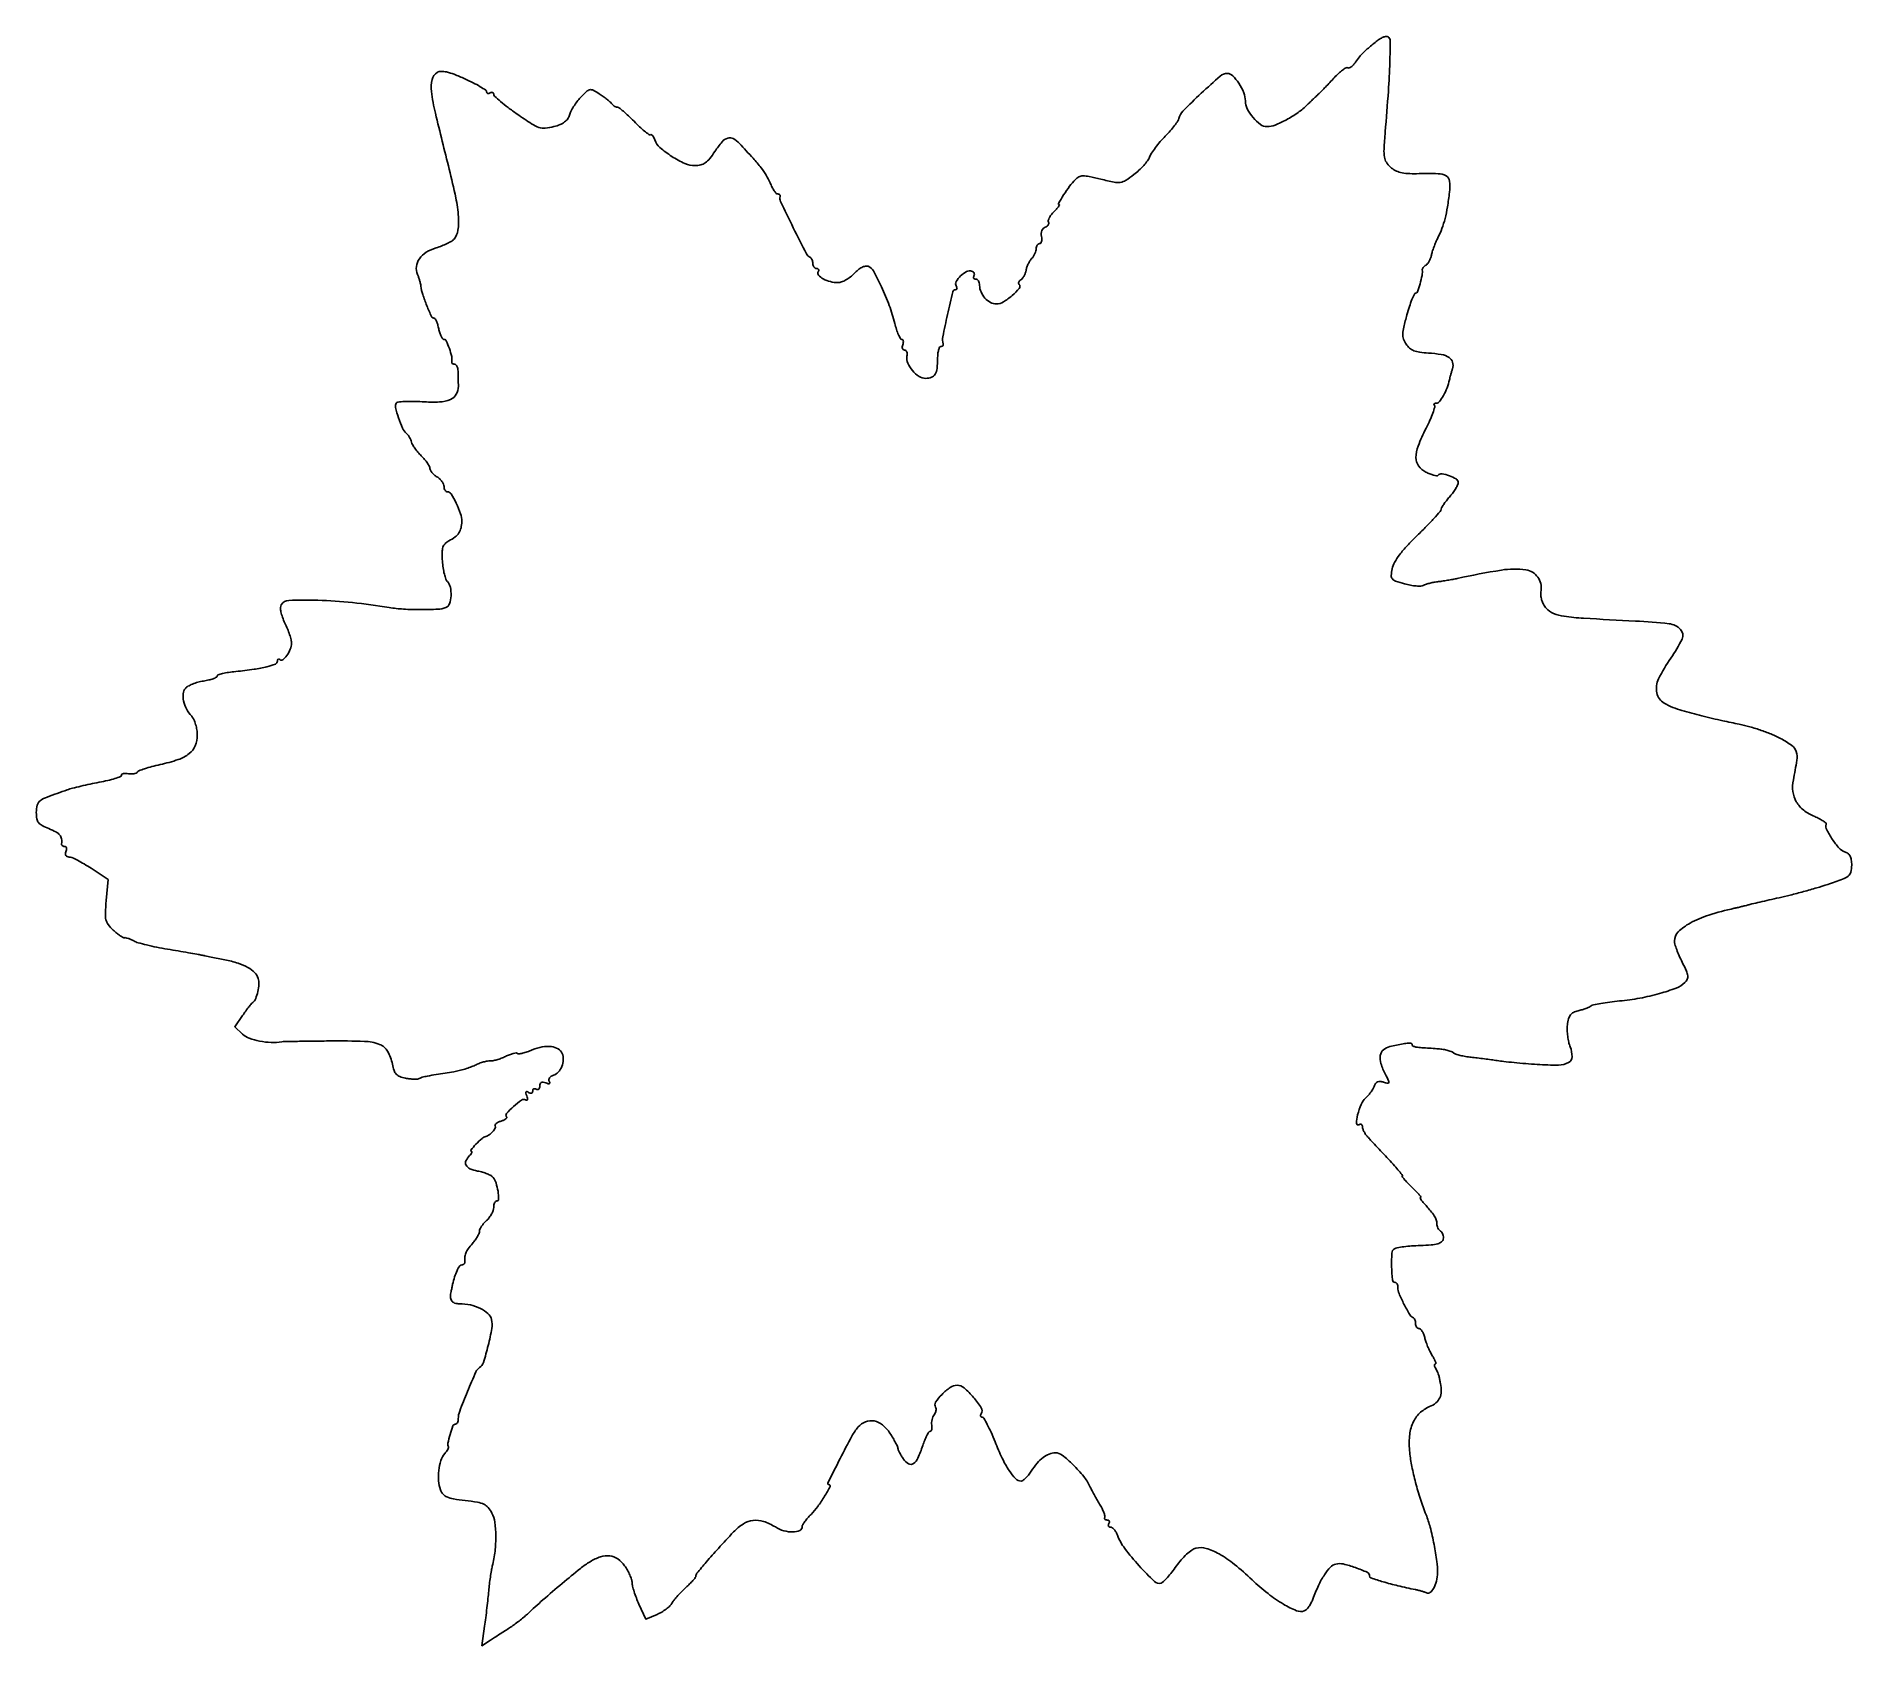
# Model space of a CAD drawing. Extents: x 0 to 512, y 0 to 453.
import ezdxf

# ---------------------------------------------------------------- set-up
doc = ezdxf.new("R2010")
doc.units = 0

msp = doc.modelspace()

# ---------------------------------------------------------------- linework, layer by layer
msp.add_lwpolyline([(377.879077, 451.99778, 0.003666), (375.375187, 449.903193, 0.020338), (374.085247, 448.714373, 0.03038), (373.136832, 447.643352, 0.015293), (372.067845, 446.187739, -0.034266), (371.462628, 445.425948, -0.051034), (370.828166, 444.859351, -0.064932), (370.258293, 444.550028, -0.234456), (369.858771, 444.587284, 0.275865), (369.389894, 444.594427, 0.028323), (368.423754, 443.961805, 0.028952), (367.277112, 443.00721, 0.018883), (366.064599, 441.783723, -0.00264), (364.829046, 440.453224, -0.002859), (363.611642, 439.170844, -0.002692), (362.555813, 438.083104, -0.013847), (361.951101, 437.5, 0.005266), (361.374236, 436.962542, 0.001435), (360.474622, 436.101573, 0.001452), (359.459876, 435.119129, 0.00151), (358.464198, 434.143653, -0.042099), (355.855938, 431.973269, -0.028792), (352.573368, 429.950289, -0.028262), (349.348376, 428.439008, -0.09572), (347.076205, 428, -0.163638), (345.237892, 428.618189, -0.05584), (343.17131, 430.583817, -0.055383), (341.533312, 433.039696, -0.119961), (341, 435.230567, 0.095906), (340.546729, 437.571927, 0.050118), (339.16301, 440.212968, 0.0501), (337.415369, 442.361452, 0.199538), (335.879007, 443, 0.181614), (333.927957, 442.267153, 0.008286), (328.550825, 437.40453, 0.009317), (323.394551, 432.400664, 0.147451), (322.259233, 430.266885, -0.103925), (321.97258, 429.595054, -0.013167), (321.030649, 428.321264, -0.014983), (319.8124, 426.854265, -0.011942), (318.414918, 425.344731, 0.016149), (316.973527, 423.761252, 0.015666), (315.622112, 422.07231, 0.015783), (314.52843, 420.513944, 0.054318), (313.967796, 419.415298, -0.067936), (313.401851, 418.37684, -0.02356), (312.324385, 417.049222, -0.022901), (310.98494, 415.680718, -0.024688), (309.557796, 414.476286, -0.021312), (307.206762, 412.836652, -0.107349), (305.712064, 412.286827, -0.084888), (303.964101, 412.340612, -0.010588), (300.245685, 413.17722, 0.008639), (296.907335, 413.942001, 0.057029), (295.204911, 414.102487, 0.112993), (294.05382, 413.81472, 0.084405), (293, 413.032695, 0.031188), (291.436321, 411.182299, 0.016931), (289.740992, 408.732733, 0.009617), (288.274899, 406.35382, 0.580514), (288.476947, 406, -0.571911), (288.55196, 405.872493, -0.032978), (288.248139, 405.401786, -0.024495), (287.708574, 404.745481, -0.012083), (286.963525, 403.963525, 0.032093), (286.222627, 403.120881, 0.044401), (285.681168, 402.27301, 0.052194), (285.391141, 401.536826, 0.209113), (285.457782, 401.06831, -0.162217), (285.545333, 400.697636, -0.121862), (285.407725, 400.298781, -0.094317), (285.055834, 399.930632, -0.063457), (284.542095, 399.654527, 0.119192), (284.007443, 399.285863, 0.086749), (283.624287, 398.670346, 0.077232), (283.442082, 397.890676, 0.066515), (283.490421, 397.049742, -0.042814), (283.572905, 396.26463, -0.070182), (283.492325, 395.602112, -0.101627), (283.271007, 395.159562, -0.230063), (282.942582, 395, 0.149641), (282.58312, 394.889955, 0.098669), (282.276884, 394.580357, 0.081926), (282.070368, 394.117601, 0.064154), (282, 393.571429, -0.069591), (281.9101, 392.92864, -0.037195), (281.632812, 392.17433, -0.036172), (281.228459, 391.432298, -0.046628), (280.75, 390.821429, 0.049104), (280.245562, 390.170795, 0.028124), (279.76439, 389.30067, 0.027858), (279.375182, 388.362376, 0.041093), (279.15005, 387.5, -0.043102), (278.93335, 386.683337, -0.038525), (278.573578, 385.88316, -0.040597), (278.134125, 385.213428, -0.088631), (277.679011, 384.804373, 0.063922), (277.295891, 384.492639, 0.098209), (277.067891, 384.132436, 0.128409), (277.028201, 383.783013, 0.16217), (277.1729, 383.493767, -0.389079), (277.220724, 382.389599, -0.039864), (275.218047, 380.35915, -0.040699), (272.729858, 378.540224, -0.138346), (270.814788, 378, -0.122798), (269.119441, 378.422746, -0.086003), (267.557825, 379.635549, -0.082505), (266.442429, 381.359566, -0.098173), (266.031803, 383.25, 0.058472), (265.940909, 383.919281, 0.076549), (265.698256, 384.485937, 0.094319), (265.347463, 384.865919, 0.160671), (264.940983, 385, -0.096615), (264.580506, 385.070312, -0.174358), (264.359094, 385.268661, -0.171257), (264.312451, 385.565579, -0.092807), (264.447214, 385.91459, 0.126636), (264.565617, 386.295139, 0.130019), (264.483739, 386.681412, 0.113873), (264.20657, 387.014357, 0.082195), (263.777803, 387.240732, 0.20725), (262.382181, 387.119059, 0.067794), (260.6779, 385.873685, 0.070912), (259.433191, 384.279044, 0.275348), (259.452665, 383.07659, -0.06151), (259.642165, 382.664167, -0.131042), (259.658614, 382.316248, -0.191591), (259.505505, 382.088537, -0.1512), (259.21942, 382, 0.34631), (258.506834, 381.439191, 0.003734), (256.994798, 374.975465, 0.006637), (255.672781, 368.743965, 0.123357), (255.771959, 366.75, -0.119607), (255.788282, 366.464382, -0.138265), (255.668638, 366.220312, -0.124241), (255.426282, 366.056982, -0.086665), (255.1, 366, 0.289609), (254.752059, 365.780016, 0.046751), (254.464375, 364.991354, 0.039353), (254.265195, 363.882156, 0.024758), (254.2, 362.566312, -0.02806), (254.044513, 359.797843, -0.107762), (253.493845, 358.173784, -0.16522), (252.467054, 357.305917, -0.093832), (250.851276, 357, -0.145509), (248.972209, 357.558672, -0.072006), (247.087039, 359.217921, -0.072402), (245.760717, 361.329975, -0.152782), (245.544839, 363.23283, 0.056244), (245.597613, 363.909067, 0.087013), (245.476883, 364.480894, 0.118121), (245.207999, 364.860075, 0.181666), (244.835594, 365, -0.168281), (244.483858, 365.121831, -0.150591), (244.263418, 365.440625, -0.107396), (244.218607, 365.9259, -0.061205), (244.361626, 366.5, 0.048437), (244.520441, 367.074712, 0.08865), (244.518489, 367.559375, 0.138461), (244.362621, 367.877131, 0.213034), (244.08733, 368, -0.272637), (243.696296, 368.230342, -0.022851), (243.153542, 369.324633, -0.025408), (242.598665, 370.781381, -0.016615), (242.101953, 372.509389, 0.026163), (240.543485, 377.565582, 0.021376), (238.370079, 382.792673, 0.016176), (236.088349, 387.294122, 0.177556), (234.587479, 388.604805, 0.148693), (233.814788, 388.659902, 0.062792), (232.827354, 388.300068, 0.051496), (231.742966, 387.593051, 0.035693), (230.673249, 386.592438, -0.040666), (229.591387, 385.600429, -0.037004), (228.329855, 384.761529, -0.039032), (227.084306, 384.18298, -0.089442), (226.069588, 384, -0.064065), (223.944376, 384.273428, -0.061949), (221.931507, 385.076581, -0.081512), (220.620158, 386.107109, -0.335738), (220.531009, 387.050173, 0.088302), (220.674781, 387.412838, 0.167147), (220.634509, 387.720988, 0.177958), (220.417227, 387.926425, 0.101637), (220.059017, 388, -0.132785), (219.655165, 388.109176, -0.100542), (219.311086, 388.416146, -0.087712), (219.079594, 388.875334, -0.073123), (219, 389.416667, 0.052798), (218.940003, 389.98326, 0.055402), (218.762759, 390.515104, 0.061716), (218.501683, 390.935577, 0.125765), (218.192372, 391.166667, -0.179674), (217.175685, 392.108106, -0.002685), (213.496719, 399.480122, -0.002632), (209.891699, 406.900412, -0.184741), (209.781296, 408.25, 0.116776), (209.795946, 408.535685, 0.135922), (209.677643, 408.779688, 0.124268), (209.440068, 408.942882, 0.088889), (209.12132, 409, -0.212608), (208.702618, 409.186468, -0.031773), (208.116802, 409.926939, -0.031076), (207.500296, 410.946948, -0.02221), (206.935574, 412.155537, 0.037874), (205.867059, 414.267355, 0.029377), (204.405746, 416.390291, 0.018574), (202.146689, 419.079202, 0.004771), (198.296674, 423.25, 0.077523), (196.540541, 424.616023, 0.20816), (194.998095, 424.764398, 0.139124), (193.404382, 423.694934, 0.02968), (191.381302, 421, -0.022887), (189.908162, 418.981123, -0.068804), (188.671251, 417.811914, -0.091249), (187.376711, 417.205813, -0.06406), (185.77689, 417, -0.105637), (182.925946, 417.609125, -0.036826), (179.211596, 419.61233, -0.03597), (175.886399, 422.08876, -0.13525), (174.453278, 424.229687, 0.039031), (174.181088, 424.875199, 0.057891), (173.83854, 425.383807, 0.07583), (173.482194, 425.690751, 0.221679), (173.168225, 425.729687, -0.242732), (172.728208, 425.802202, -0.011794), (171.524592, 426.74247, -0.016981), (170.111332, 427.983796, -0.011211), (168.569753, 429.5, 0.010485), (167.016273, 431.032355, 0.014828), (165.565808, 432.325, 0.010883), (164.320976, 433.324479, 0.165163), (163.804113, 433.5, -0.094541), (163.416369, 433.573977, -0.048676), (162.97509, 433.800535, -0.045978), (162.551446, 434.1317, -0.051653), (162.213525, 434.523098, 0.057706), (161.767613, 435.027149, 0.013779), (160.913087, 435.752306, 0.013982), (159.878861, 436.53554, 0.01342), (158.788471, 437.270944, 0.023509), (157.044837, 438.268167, 0.167506), (156.095751, 438.402473, 0.142372), (155.186587, 437.93584, 0.015462), (153.507223, 436.247846, 0.025636), (152.4813, 435.03144, 0.021732), (151.523557, 433.649189, 0.022294), (150.761161, 432.311122, 0.055605), (150.362861, 431.260031, -0.09138), (149.869708, 430.194254, -0.079075), (149.007724, 429.31143, -0.062489), (147.726063, 428.586585, -0.031724), (145.968502, 427.991518, -0.042827), (143.53971, 427.555993, -0.106004), (141.753389, 427.770278, -0.06204), (139.685177, 428.780915, -0.00791), (135.574392, 431.558804, -0.009363), (133.055128, 433.391064, -0.014003), (130.931228, 435.092982, -0.00889), (129.249075, 436.5723, -0.210971), (129, 437.136333, 0.120887), (128.92045, 437.46055, 0.187343), (128.70625, 437.648112, 0.151887), (128.382468, 437.663447, 0.074998), (128, 437.5, -0.069414), (127.617269, 437.331387, -0.143949), (127.29375, 437.334484, -0.190098), (127.0806, 437.503777, -0.13172), (127, 437.804419, 0.250444), (126.743391, 438.284594, 0.012536), (125.186125, 439.269921, 0.017683), (123.191434, 440.369237, 0.011627), (120.825105, 441.498001, 0.012325), (117.827611, 442.755386, 0.036574), (115.69865, 443.412601, 0.055935), (114.152741, 443.590466, 0.14154), (113.075105, 443.282437, 0.196317), (111.618148, 441.256507, 0.090002), (111.431952, 437.9494, 0.028555), (112.559644, 431.765307, 0.0024), (116.455561, 416, -0.010453), (118.308216, 407.948364, -0.033828), (119.060483, 402.51679, -0.053129), (118.924389, 398.7554, -0.138475), (117.836467, 396.302955, -0.083992), (117.166214, 395.726293, -0.021503), (115.90617, 395.038106, -0.021287), (114.379131, 394.366543, -0.020168), (112.773023, 393.81385, 0.066803), (109.975016, 392.549188, 0.100528), (108.037477, 390.713928, 0.121949), (107.198476, 388.547058, 0.132857), (107.507385, 386.31377, -0.017405), (107.816288, 385.509743, -0.012489), (108.107204, 384.59217, -0.012637), (108.3405, 383.70366, -0.026394), (108.467619, 383, 0.047084), (108.991978, 380.655669, 0.017877), (110.142301, 377.50336, 0.009427), (111.458811, 374.428206, 0.294996), (112.121433, 374, -0.257052), (112.439788, 373.824753, -0.03342), (112.823245, 373.11875, -0.032164), (113.195263, 372.149379, -0.021486), (113.5, 371, 0.024263), (113.811532, 369.850787, 0.03568), (114.203921, 368.88125, 0.039028), (114.615681, 368.184751, 0.244416), (114.971047, 368, -0.296286), (115.628413, 367.572976, -0.020291), (116.488038, 365.408412, -0.026138), (117.151764, 363.144559, -0.112535), (117.164038, 361.75, 0.127688), (117.175089, 361.464392, 0.127776), (117.32368, 361.220312, 0.111625), (117.592059, 361.056711, 0.081457), (117.937851, 361, -0.197626), (118.301038, 360.850615, -0.081857), (118.618465, 360.4125, -0.063458), (118.845071, 359.765523, -0.044803), (118.937851, 359, -0.000942), (118.964885, 358.07382, -0.000507), (118.994896, 356.932239, -0.000505), (119.023124, 355.768767, -0.000795), (119.044772, 354.769323, -0.138938), (118.452649, 352.507448, -0.160316), (116.784198, 351.041968, -0.090896), (113.723746, 350.352764, -0.025512), (108.804282, 350.405925, 0.011356), (106.165278, 350.509184, 0.017052), (103.86142, 350.468392, 0.012029), (101.994882, 350.326518, 0.233432), (101.517357, 350.028084, 0.201065), (101.319419, 348.775564, 0.020852), (102.166932, 345.848116, 0.024972), (103.290342, 342.980951, 0.104814), (104.377851, 341.496383, -0.047432), (104.830897, 341.006456, -0.030223), (105.263835, 340.361368, -0.030261), (105.614853, 339.670603, -0.048481), (105.818182, 339.041838, 0.078524), (106.098932, 338.323553, 0.021733), (106.757244, 337.302773, 0.021384), (107.61397, 336.196634, 0.02091), (108.568182, 335.159091, -0.021193), (109.499135, 334.145687, -0.025176), (110.285653, 333.111712, -0.02521), (110.85104, 332.188607, -0.125437), (111, 331.604183, 0.131), (111.138135, 331.086, 0.044895), (111.5875, 330.444101, 0.040943), (112.23469, 329.792931, 0.037111), (113, 329.232073, -0.048682), (113.765087, 328.643741, -0.046919), (114.4125, 327.911816, -0.050645), (114.856181, 327.153239, -0.107418), (115, 326.491526, 0.060244), (115.068974, 325.921147, 0.078985), (115.272235, 325.438136, 0.09711), (115.573284, 325.114711, 0.158201), (115.926758, 325, -0.259914), (116.987824, 324.408467, -0.025953), (118.437307, 321.766216, -0.031811), (119.628347, 318.83756, -0.082678), (119.984687, 316.596362, -0.0546), (119.775909, 314.810786, -0.091086), (119.178405, 313.425295, -0.084014), (118.087457, 312.269317, -0.040608), (116.364485, 311.175791, 0.074645), (115.275023, 310.375813, 0.121338), (114.681116, 309.400393, 0.076561), (114.456809, 307.941912, 0.016774), (114.542758, 305.397814, 0.019571), (114.741563, 303.537344, 0.022957), (115.07919, 301.795853, 0.0227), (115.493443, 300.37026, 0.114803), (115.928272, 299.671728, -0.146809), (116.785343, 298.079728, -0.064691), (116.961778, 295.671288, -0.066987), (116.530049, 293.424623, -0.22382), (115.518319, 292.368656, -0.07973), (113.22128, 291.885577, -0.012127), (108.521903, 291.773203, -0.014546), (103.533153, 291.920088, -0.026804), (99.5, 292.37419, 0.015656), (89.142688, 293.774731, 0.019325), (79.421524, 294.402159, 0.013356), (71.244849, 294.394777, 0.252559), (69.098371, 293.158976, 0.142502), (68.877021, 292.360859, 0.046058), (69.006381, 291.128768, 0.038567), (69.428512, 289.625483, 0.024811), (70.134727, 287.957282, -0.016941), (70.846375, 286.347287, -0.017251), (71.442734, 284.702432, -0.017297), (71.861017, 283.240827, -0.06555), (71.968197, 282.298306, -0.093449), (71.617941, 280.60559, -0.05824), (70.631575, 278.828649, -0.071047), (69.482581, 277.631676, -0.379085), (68.651123, 277.68221, 0.097061), (68.402868, 277.849108, 0.242473), (68.191267, 277.832698, 0.191979), (68.046542, 277.637623, 0.064828), (68, 277.280166, -0.306466), (67.417261, 276.418721, -0.03383), (65.032137, 275.645091, -0.027016), (61.40658, 274.94031, -0.010059), (56.25, 274.32971, 0.013806), (54.237543, 274.076105, 0.022197), (52.542188, 273.737106, 0.017987), (51.240421, 273.366003, 0.325052), (51, 273.035259, -0.285622), (50.789704, 272.697155, -0.027803), (49.86315, 272.302847, -0.02861), (48.612976, 271.930388, -0.018448), (47.129872, 271.636758, 0.028692), (45.559382, 271.292268, 0.028786), (44.040426, 270.770532, 0.030055), (42.774783, 270.161485, 0.092632), (42.047254, 269.556938, 0.147716), (41.406086, 268.037945, 0.082137), (41.523209, 266.014024, 0.069074), (42.358827, 263.791581, 0.055919), (43.818281, 261.700262, -0.074272), (44.425514, 260.758584, -0.0342), (44.93537, 259.387824, -0.032918), (45.283521, 257.844775, -0.039044), (45.4, 256.355424, -0.099133), (44.805562, 253.386697, -0.12736), (43.129693, 251.175758, -0.085911), (40.02297, 249.488838, -0.026939), (34.904955, 248.060371, 0.010407), (32.590351, 247.49609, 0.014733), (30.558028, 246.890934, 0.010767), (28.915255, 246.30908, 0.165303), (28.457966, 245.931987, -0.15634), (28.126004, 245.648353, -0.056546), (27.523502, 245.472546, -0.049201), (26.773145, 245.417961, -0.04116), (25.978972, 245.50405, 0.038011), (25.220742, 245.591069, 0.063309), (24.581323, 245.534547, 0.092163), (24.151364, 245.353563, 0.2523), (24, 245.072688, -0.312026), (23.744367, 244.702936, -0.013294), (22.164062, 244.153866, -0.018747), (20.145716, 243.594571, -0.011771), (17.75, 243.08571, 0.005984), (15.15547, 242.565923, 0.005678), (12.528125, 241.975511, 0.005647), (10.216315, 241.40071, 0.019865), (8.75, 240.955605, 0.005046), (3.05611, 238.912389, 0.06915), (1.124397, 237.875316, 0.170366), (0.276988, 236.643333, 0.066354), (0, 234.565326, 0.042116), (0.148075, 232.810509, 0.122027), (0.631676, 231.701537, 0.107437), (1.618633, 230.865716, 0.028685), (3.5, 230, -0.0267), (5.528441, 229.076338, -0.0965), (6.633042, 228.195643, -0.137301), (7.116386, 227.148394, -0.079193), (7.118421, 225.75, 0.132511), (7.149071, 225.464337, 0.11996), (7.319317, 225.220313, 0.103422), (7.60751, 225.056543, 0.077818), (7.968615, 225, -0.184534), (8.289193, 224.877514, -0.147206), (8.483616, 224.559375, -0.100118), (8.511135, 224.074366, -0.055937), (8.361626, 223.5, 0.07473), (8.226893, 222.889539, 0.148219), (8.337055, 222.410984, 0.165535), (8.68115, 222.107877, 0.098834), (9.221567, 222, -0.104146), (10.043363, 221.82695, -0.014082), (11.643776, 221.067144, -0.015733), (13.51062, 220.0403, -0.012672), (15.451514, 218.824319), (20.245917, 215.648639), (19.706441, 209.699201, 0.011971), (19.471536, 206.171365, 0.069497), (19.650295, 204.319392, 0.104043), (20.303041, 202.941241, 0.043455), (21.690878, 201.410681, 0.015338), (22.704495, 200.527509, 0.021728), (23.662157, 199.810595, 0.0187), (24.477994, 199.297099, 0.200796), (24.857396, 199.248251, -0.129169), (25.224958, 199.252426, -0.022229), (25.898735, 199.051357, -0.022916), (26.687163, 198.73619, -0.018706), (27.5, 198.329907, 0.055581), (28.710568, 197.832476, 0.00954), (31.115625, 197.193328, 0.01029), (33.981951, 196.552093, 0.009027), (37, 195.998357, -0.000983), (40.018115, 195.494652, -0.001145), (42.884375, 195.003742, -0.001014), (45.307541, 194.577942, -0.006909), (46.5, 194.348868, 0.001077), (47.572442, 194.129851, 0.000281), (49.296051, 193.782725, 0.000286), (51.260055, 193.389502, 0.000292), (53.209963, 193.001443, -0.026013), (56.917133, 192.063226, -0.05275), (59.678759, 190.878358, -0.070605), (61.557683, 189.445027, -0.11825), (62.578561, 187.752475, -0.092007), (62.7774, 186.155015, -0.04016), (62.478287, 184.031539, -0.039312), (61.868437, 182.051654, -0.137749), (61.067039, 181, 0.058896), (60.695375, 180.644255, 0.006274), (59.944603, 179.71027, 0.007666), (59.078522, 178.569096, 0.006092), (58.177559, 177.311558), (55.951478, 174.123116), (58.1643, 172.061558, 0.099253), (60.056521, 170.895783, 0.040423), (62.980993, 170.075367, 0.039142), (66.253888, 169.699116, 0.049993), (69.281977, 169.892238, -0.036226), (69.87655, 169.946598, -0.000461), (73.656633, 170.014007, -0.001345), (78.032749, 170.076239, -0.000881), (83.076327, 170.125511, -0.010191), (92.54517, 170.008338, -0.082513), (96.788597, 169.159601, -0.173619), (99.075976, 167.209898, -0.084115), (100.423688, 163.555088, 0.036839), (100.882862, 161.822667, 0.10608), (101.52283, 160.764909, 0.111672), (102.519062, 160.093685, 0.043297), (104.125421, 159.624916, 0.019197), (105.364627, 159.426198, 0.0231), (106.54112, 159.338477, 0.022631), (107.522018, 159.355176, 0.123445), (108.023983, 159.514822, -0.0725), (108.843971, 159.870073, -0.016919), (110.307442, 160.213118, -0.008952), (112.767278, 160.656948, -0.001316), (117.765351, 161.45315, 0.021844), (119.214552, 161.745442, 0.013856), (120.874808, 162.205668, 0.013915), (122.482848, 162.749195, 0.024899), (123.765351, 163.296825, -0.022568), (124.922416, 163.797279, -0.021569), (126.137322, 164.199835, -0.022094), (127.239334, 164.460947, -0.068695), (128, 164.5, 0.070446), (128.766733, 164.542045, 0.021693), (129.894486, 164.816613, 0.021228), (131.144419, 165.237284, 0.021798), (132.34293, 165.759169, -0.021136), (133.470845, 166.252089, -0.030506), (134.507638, 166.582771, -0.03081), (135.347857, 166.741013, -0.231495), (135.719946, 166.613387, 0.236457), (136.115217, 166.481953, 0.021901), (137.157984, 166.679436, 0.024518), (138.442986, 167.048929, 0.016692), (139.865401, 167.588228, -0.050807), (142.695307, 168.44583, -0.077272), (145.257535, 168.544496, -0.101716), (147.212993, 167.899769, -0.172473), (148.321302, 166.605084, -0.103537), (148.609331, 164.821073, -0.083267), (148.19871, 162.917175, -0.087415), (147.220484, 161.33218, -0.134839), (145.877509, 160.461123, 0.061733), (145.195533, 160.147825, 0.098349), (144.727489, 159.711782, 0.131336), (144.542333, 159.225097, 0.165468), (144.649524, 158.758065, -0.077993), (144.827883, 158.33373, -0.358476), (144.720947, 158.110177, -0.17434), (144.355787, 158.076856, -0.028056), (143.664045, 158.298676, 0.057607), (142.934774, 158.485917, 0.15803), (142.417824, 158.393325, 0.186931), (142.107177, 158.032275, 0.085433), (142, 157.409598, -0.067775), (141.926548, 156.870207, -0.141436), (141.70625, 156.512255, -0.190681), (141.379785, 156.388906, -0.135314), (141, 156.5, 0.088621), (140.618194, 156.651081, 0.167455), (140.29375, 156.608064, 0.177706), (140.077418, 156.378351, 0.101261), (140, 156, -0.125451), (139.9064, 155.632818, -0.188696), (139.65633, 155.422788, -0.148477), (139.277663, 155.411127, -0.072516), (138.830061, 155.605028, 0.061279), (138.346402, 155.827529, 0.366135), (138.109141, 155.729116, 0.188108), (138.071261, 155.36544, 0.024586), (138.318607, 154.612107, -0.030342), (138.527421, 153.950547, -0.132543), (138.519908, 153.543896, -0.339606), (138.329289, 153.403741, -0.133995), (137.996928, 153.501899, 0.300704), (136.863936, 153.467184, 0.028978), (134.600381, 151.663626, 0.029659), (132.605503, 149.650238, 0.395614), (132.635967, 148.697367, -0.344826), (132.666242, 148.448966, -0.09675), (132.385609, 148.138976, -0.055664), (131.826162, 147.810472, -0.028109), (131.06084, 147.51931, 0.033603), (130.289396, 147.216084, 0.05806), (129.705169, 146.851689, 0.086184), (129.382039, 146.487096, 0.281243), (129.380519, 146.178004, -0.264932), (129.397222, 145.521581, -0.057568), (128.725263, 144.555082, -0.055021), (127.746176, 143.664092, -0.094061), (126.75, 143.194108, 0.119987), (125.714893, 142.639217, 0.017991), (124.00393, 140.990419, 0.018008), (122.534237, 139.354446, 0.636285), (122.7, 139, -0.325644), (122.851946, 138.889301, -0.178441), (122.841875, 138.6475, -0.070165), (122.61317, 138.261504, -0.027609), (122.2, 137.8, 0.088574), (121.17567, 136.330379, 0.231797), (121.205137, 135.078045, 0.17647), (122.281866, 134.090189, 0.051944), (124.464371, 133.440706, -0.02468), (125.856694, 133.107651, -0.026505), (127.17588, 132.645241, -0.027329), (128.256827, 132.130016, -0.101495), (128.830176, 131.645393, -0.090822), (129.662508, 130.068342, -0.037651), (130.212266, 127.71198, -0.03498), (130.395052, 125.54129, -0.418342), (129.861328, 125, 0.2019), (129.532179, 124.861442, 0.084485), (129.253015, 124.458028, 0.064584), (129.063305, 123.861237, 0.044728), (129, 123.154988, -0.084684), (128.857209, 122.317947, -0.040713), (128.4125, 121.320267, -0.038833), (127.765311, 120.328807, -0.044853), (127, 119.5, 0.029813), (126.234576, 118.719467, 0.032091), (125.5875, 117.871554, 0.033918), (125.133456, 117.078345, 0.113503), (125, 116.498022, -0.104121), (124.871885, 115.889471, -0.026106), (124.4125, 114.978777, -0.025521), (123.765526, 113.970342, -0.023254), (123, 113, 0.024823), (121.817493, 111.491404, 0.057977), (121.131617, 110.233982, 0.072537), (120.841108, 109.040169, 0.062704), (120.881579, 107.75, -0.127241), (120.853916, 107.464284, -0.11976), (120.691259, 107.220313, -0.105541), (120.414629, 107.05671, -0.081121), (120.067388, 107, 0.246422), (119.415706, 106.658059, 0.038818), (118.663627, 105.364896, 0.035978), (117.957205, 103.581997, 0.025557), (117.416221, 101.5, -0.001329), (117.321205, 101.04478, -0.000778), (117.205097, 100.5, -0.000778), (117.087221, 99.95524, -0.001322), (116.986712, 99.5, 0.055801), (116.814054, 97.914201, 0.14884), (117.145189, 96.838192, 0.168919), (117.982714, 96.211931, 0.076997), (119.350777, 96, -0.053932), (122.432842, 95.666589, -0.060133), (125.254457, 94.682306, -0.069225), (127.383182, 93.244677, -0.149262), (128.393741, 91.567346, -0.106155), (128.479907, 89.062516, -0.016936), (127.446786, 84.239114, -0.013788), (126.110483, 79.456221, -0.176797), (125.003465, 78, 0.147547), (123.9925, 76.816636, 0.005184), (121.600728, 71.216595, 0.007018), (119.399413, 65.69309, 0.091556), (119, 63.530132, -0.055236), (118.93514, 62.944804, -0.074824), (118.742969, 62.449476, -0.094281), (118.458841, 62.117214, -0.170454), (118.125, 62, 0.314582), (117.496428, 61.56109, 0.017024), (116.698692, 59.134592, 0.019374), (116.080402, 56.659975, 0.200274), (116.274038, 55.648887, -0.255169), (116.292556, 55.43121, -0.024924), (116.047668, 54.942657, -0.026719), (115.673126, 54.355624, -0.017849), (115.186109, 53.724248, 0.096794), (114.117527, 51.766995, 0.047116), (113.514374, 48.972636, 0.046454), (113.438854, 46.021145, 0.074151), (113.976877, 43.560817, 0.089659), (114.728017, 42.313846, 0.109769), (115.824028, 41.512826, 0.061846), (117.632767, 40.975172, 0.012464), (120.961749, 40.504439, -0.013189), (124.409187, 40.011859, -0.06707), (126.256076, 39.436015, -0.105631), (127.467055, 38.521788, -0.05917), (128.506334, 36.987752, -0.085985), (129.32648, 34.389013, -0.031789), (129.598284, 30.545313, -0.030299), (129.366165, 26.213893, -0.031516), (128.611858, 22, 0.017651), (128.348751, 20.733579, 0.006326), (128.060668, 18.9125, 0.006266), (127.794872, 16.906148, 0.007377), (127.595098, 15, -0.004325), (127.386599, 12.886212, -0.002161), (127.088141, 10.215531, -0.002145), (126.755346, 7.453345, -0.003164), (126.437446, 5.031593), (125.684393, -0.436813), (128.092197, 1.117787, 0.000114), (129.224965, 1.849528, 0.000057), (130.659782, 2.77708, 0.000057), (132.146053, 3.738375, 0.000083), (133.451741, 4.58339, 0.012466), (134.735854, 5.46093, 0.00844), (136.156272, 6.521359, 0.008507), (137.494762, 7.593137, 0.016776), (138.513655, 8.497196, -0.010051), (142.892647, 12.489178, -0.005819), (148.306946, 17.119069, -0.00477), (153.474861, 21.35215, -0.03232), (156.178004, 23.25, -0.05579), (159.164202, 24.641444, -0.111049), (161.745756, 24.909305, -0.12585), (163.979578, 24.04755, -0.083557), (165.931906, 22.09563, -0.026226), (166.725069, 20.848145, -0.02485), (167.398949, 19.502264, -0.025672), (167.873832, 18.252712, -0.075129), (168.021962, 17.34563, 0.059724), (168.151372, 16.364973, 0.014707), (168.601092, 14.800568, 0.014845), (169.226553, 13.026895, 0.014357), (169.962627, 11.273325), (171.88133, 7.046651), (175.076326, 8.390046, 0.033649), (176.376566, 9.042853, 0.029317), (177.641582, 9.892032, 0.030438), (178.695669, 10.799263, 0.072672), (179.322524, 11.61672, -0.039605), (179.918172, 12.509681, -0.014558), (180.891295, 13.673138, -0.014325), (182.032755, 14.88787, -0.016692), (183.186863, 15.972684, 0.013296), (184.264395, 16.971828, 0.018319), (185.173641, 17.928665, 0.015131), (185.861787, 18.757353, 0.16722), (186, 19.159063, -0.17416), (186.292834, 19.974267, -0.004039), (188.962366, 23.157841, -0.008015), (192.351602, 27.007281, -0.004302), (196.65, 31.653403, -0.062505), (199.403997, 33.930099, -0.112645), (202.150189, 34.906516, -0.110164), (205.09096, 34.604999, -0.058055), (208.432795, 33.041535, 0.06899), (210.833908, 31.981298, 0.073628), (213.379377, 31.645761, 0.102015), (215.295432, 32.072733, 0.295206), (216, 33.162086, -0.137858), (216.14146, 33.665401, -0.02045), (216.733052, 34.551119, -0.021739), (217.539959, 35.56287, -0.017174), (218.495496, 36.586406, 0.03924), (220.382534, 38.795391, 0.022409), (222.317642, 41.72522, 0.016263), (223.844782, 44.478745, 0.560886), (223.526294, 45, -0.557232), (223.238936, 45.464471, -0.002051), (226.701483, 52.334982, -0.005988), (230.027801, 58.679272, -0.054343), (231.7996, 61.25, -0.120685), (233.880592, 62.731101, -0.143793), (236.270913, 62.953365, -0.123853), (238.670963, 61.825342, -0.077705), (240.75, 59.501646, -0.009613), (241.611731, 58.113511, -0.012726), (242.339063, 56.815909, -0.010117), (242.891841, 55.714629, -0.111703), (243, 55.236531, 0.103204), (243.091542, 54.797756, 0.016914), (243.46709, 54.010656, 0.017993), (243.981309, 53.102029, 0.015011), (244.590095, 52.174834, 0.110434), (246.025018, 50.865129, 0.291328), (247.354645, 50.927847, 0.134937), (248.642974, 52.493778, 0.025359), (249.995276, 55.985687, -0.015805), (250.557431, 57.523892, -0.02384), (251.151687, 58.820795, -0.020669), (251.710827, 59.800385, -0.25822), (252.071576, 60, 0.238541), (252.336593, 60.134063, 0.093427), (252.519134, 60.514063, 0.06535), (252.593649, 61.079651, 0.040236), (252.539941, 61.75, -0.055286), (252.502044, 62.508569, -0.040974), (252.621322, 63.340257, -0.041775), (252.868234, 64.116808, -0.070037), (253.214515, 64.706195, 0.060879), (253.538616, 65.235488, 0.061182), (253.725043, 65.826378, 0.067163), (253.752693, 66.38701, 0.117722), (253.607676, 66.825777, -0.292721), (253.63011, 68.231652, -0.047586), (255.431126, 70.456134, -0.048047), (257.748676, 72.404567, -0.151919), (259.663148, 73, -0.179091), (261.672048, 72.256605, -0.038872), (264.328057, 69.594448, -0.037198), (266.492878, 66.638857, -0.285224), (266.496363, 64.994115, 0.067933), (266.327371, 64.613569, 0.141681), (266.327123, 64.292021, 0.190631), (266.490489, 64.080419, 0.13496), (266.782997, 64, -0.267646), (267.24517, 63.733513, -0.010754), (268.215334, 61.97117, -0.016382), (269.290057, 59.740384, -0.010579), (270.39376, 57.093345, 0.017558), (272.416251, 52.427167, 0.03541), (274.389336, 48.939952, 0.044756), (276.220057, 46.653424, 0.204325), (277.752285, 46, 0.163585), (278.257159, 46.169722, 0.031622), (278.996807, 46.807813, 0.030617), (279.799967, 47.69712, 0.024091), (280.559851, 48.75, -0.029845), (282.274048, 51.068501, -0.056263), (283.955323, 52.67308, -0.070423), (285.657312, 53.622955, -0.088212), (287.428995, 53.968197, -0.174433), (289.315201, 53.324428, -0.024713), (292.436358, 50.566381, -0.02898), (295.391714, 47.327909, -0.065101), (297.13237, 44.5, 0.014567), (297.604253, 43.525298, 0.005687), (298.310153, 42.20625, 0.005624), (299.106915, 40.795103, 0.00696), (299.88177, 39.5, -0.019989), (300.560012, 38.296278, -0.027439), (301.064679, 37.160938, -0.026703), (301.36839, 36.212871, -0.195724), (301.307906, 35.75, 0.136059), (301.23636, 35.4651, 0.182188), (301.335508, 35.220313, 0.137858), (301.603618, 35.055364, 0.0695), (302, 35, -0.101261), (302.378351, 34.922582, -0.177706), (302.608064, 34.70625, -0.167455), (302.651081, 34.381806, -0.088621), (302.5, 34, 0.085096), (302.345752, 33.618022, 0.163912), (302.38187, 33.29375, 0.180437), (302.600968, 33.077913, 0.105607), (302.965734, 33, -0.163868), (303.443347, 32.839149, -0.054098), (303.988386, 32.323405, -0.04707), (304.510186, 31.578166, -0.038382), (304.925216, 30.696697, 0.071349), (306.985681, 26.97629, 0.02304), (311.026489, 22.123055, 0.015434), (315.362045, 17.66299, 0.27957), (317.221325, 17.240442, 0.115393), (317.860751, 17.633816, 0.014553), (318.986696, 18.8175, 0.016464), (320.255169, 20.328458, 0.01299), (321.529551, 22.041968, -0.027242), (322.894162, 23.771626, -0.027652), (324.432325, 25.333569, -0.028758), (325.916899, 26.534768, -0.092477), (327.063034, 27.072034, -0.13903), (329.909419, 27.008353, -0.053708), (333.570067, 25.434832, -0.040872), (337.905995, 22.500309, -0.020696), (342.874751, 18.159363, 0.022634), (347.38552, 14.249245, 0.033235), (351.708454, 11.275968, 0.036224), (355.396495, 9.432061, 0.191701), (357.61196, 9.404589, 0.105689), (358.227073, 9.804963, 0.037872), (358.910592, 10.604242, 0.035527), (359.549797, 11.62208, 0.035081), (360.041522, 12.724374, -0.021383), (361.625636, 16.553879, -0.036361), (363.309728, 19.581118, -0.044271), (364.980997, 21.695613, -0.142809), (366.511615, 22.591936, -0.120347), (368.605214, 22.605584, -0.027039), (372.050049, 21.588515, -0.021645), (375.332982, 20.260355, -0.293811), (376, 19.223231, 0.324163), (376.410495, 18.656603, 0.007106), (379.839376, 17.585822, 0.013562), (384.02629, 16.465952, 0.008751), (388.929927, 15.386244, -0.010517), (389.912042, 15.166358, -0.011547), (390.853676, 14.911437, -0.011024), (391.646786, 14.657798, -0.055557), (392.066621, 14.458826, 0.317277), (393.054112, 14.519026, 0.09901), (394.062461, 15.720879, 0.066175), (394.850323, 17.761018, 0.049742), (395.179211, 20.147008, 0.044977), (395.013681, 23.308076, 0.013084), (394.195605, 28.120678, 0.013582), (393.098347, 32.988508, 0.032695), (391.957102, 36.5, -0.016125), (390.361461, 40.907442, -0.014557), (388.993175, 45.560597, -0.015034), (387.950763, 50.077381, -0.022797), (387.343784, 54.062148, -0.046511), (387.285456, 58.682664, -0.082512), (388.206773, 62.367885, -0.098521), (390.112183, 65.117231, -0.094189), (392.952842, 66.980466, 0.074284), (394.714346, 68.038748, 0.111107), (395.811202, 69.451453, 0.1047), (396.235845, 71.262999, 0.060461), (396.013288, 73.5, -0.003803), (395.915142, 73.95526, -0.002249), (395.804587, 74.5, -0.002249), (395.699116, 75.044795, -0.003861), (395.616746, 75.5, 0.039901), (395.495839, 75.971444, 0.017544), (395.265186, 76.573437, 0.017233), (394.974542, 77.198179, 0.022127), (394.662863, 77.75, -0.037468), (394.410949, 78.22978, -0.081003), (394.30935, 78.632812, -0.155531), (394.36837, 78.892711, -0.265728), (394.555993, 79, 0.437003), (394.7079, 79.164107, 0.064498), (394.604083, 79.660938, 0.040004), (394.284693, 80.386292, 0.019967), (393.773198, 81.25, -0.027202), (393.165926, 82.310108, -0.015605), (392.545378, 83.646875, -0.015558), (392.003928, 85.033426, -0.024934), (391.639136, 86.25, 0.031621), (391.307997, 87.302979, 0.043703), (390.872682, 88.192188, 0.051088), (390.404481, 88.814907, 0.208968), (389.980948, 89, -0.142968), (389.606872, 89.109193, -0.099614), (389.288153, 89.416146, -0.084226), (389.073419, 89.875155, -0.067482), (389, 90.416667, 0.048968), (388.944374, 90.983289, 0.052342), (388.779688, 91.515104, 0.058488), (388.537453, 91.936478, 0.12921), (388.25, 92.166667, -0.158266), (387.284865, 93.03413, -0.014253), (385.717463, 95.929245, -0.017012), (384.339505, 98.904787, -0.100251), (384, 100.58104, 0.05088), (383.9446, 101.124049, 0.070781), (383.779688, 101.583417, 0.090816), (383.53629, 101.892455, 0.182346), (383.25, 102.000804, -0.384996), (382.457907, 102.718385, -0.019607), (382.229861, 106.483427, -0.0208), (382.307243, 110.293567, -0.243478), (383.047141, 111.529135, -0.09742), (383.796284, 111.810555, -0.010366), (385.647547, 112.079727, -0.012471), (387.88807, 112.301621, -0.009717), (390.331798, 112.434546, 0.011634), (393.406926, 112.613642, 0.047375), (395.249096, 112.941484, 0.09096), (396.317665, 113.460592, 0.188809), (396.805368, 114.231738, 0.066426), (396.843343, 114.885182, 0.062402), (396.71102, 115.540476, 0.066807), (396.436296, 116.098747, 0.107031), (396.055368, 116.46578, -0.086438), (395.651376, 116.824437, -0.05338), (395.310014, 117.362121, -0.051584), (395.078262, 117.985502, -0.063299), (395, 118.601223, 0.085318), (394.816126, 119.670954, 0.057997), (394.270592, 120.782325, 0.033042), (393.199948, 122.225617, 0.007381), (391.178571, 124.534704, -0.019982), (390.71029, 125.097646, -0.044007), (390.410496, 125.569569, -0.088595), (390.313914, 125.880407, -0.451176), (390.41947, 126, 0.620052), (390.490605, 126.143314, 0.015086), (389.89447, 126.88125, 0.01619), (389.007632, 127.848507, 0.008411), (387.842584, 129, -0.008362), (386.677319, 130.151486, -0.016084), (385.789756, 131.11875, -0.014892), (385.191827, 131.857389, -0.620533), (385.26249, 132, 0.623512), (385.339295, 132.156697, 0.006339), (384.353971, 133.395313, 0.010767), (383.047077, 134.927522, 0.005904), (381.384517, 136.75, -0.000059), (379.577706, 138.684689, -0.000064), (377.817919, 140.569955, -0.00006), (376.309122, 142.187138, -0.00031), (375.473714, 143.083888, -0.034373), (374.909737, 143.780366, -0.032206), (374.432903, 144.56239, -0.033815), (374.102072, 145.312139, -0.087209), (374, 145.892905, 0.087895), (373.925303, 146.314544, 0.166751), (373.710673, 146.579339, 0.178277), (373.390482, 146.646363, 0.102121), (373.015058, 146.509306, -0.591674), (372.335634, 146.893798, -0.058763), (372.644706, 149.25569, -0.038188), (373.647787, 152.24403, -0.11159), (374.907884, 154, 0.03292), (375.605734, 154.706993, 0.022456), (376.305586, 155.593692, 0.022689), (376.905744, 156.51395, 0.041739), (377.293704, 157.318951, -0.070661), (377.726572, 158.098751, -0.126524), (378.296772, 158.551653, -0.120952), (379.033908, 158.684877, -0.061427), (379.965934, 158.510812, 0.022562), (381.142681, 158.194979, 0.410388), (381.441574, 158.383103, 0.173124), (381.383096, 158.899912, 0.006312), (380.47702, 160.691861, -0.043242), (379.209438, 163.737918, -0.117711), (379.038874, 166.052213, -0.176018), (379.922672, 167.635037, -0.127045), (381.75, 168.541179, -0.002361), (385.509067, 169.314502, -0.026435), (387.019414, 169.535531, -0.093561), (387.73896, 169.467602, -0.334191), (388, 169.120666, 0.283826), (388.270137, 168.683118, 0.074707), (389.087765, 168.416291, 0.024429), (390.779562, 168.216653, 0.002244), (395, 167.945652, -0.021767), (396.425195, 167.798103, -0.022636), (397.813416, 167.528308, -0.023056), (398.986862, 167.186656, -0.084975), (399.662694, 166.818354, 0.083934), (400.354638, 166.439415, 0.020193), (401.611055, 166.060134, 0.020172), (403.108371, 165.737144, 0.018789), (404.662694, 165.526746, -0.004821), (406.386097, 165.342309, -0.003012), (408.400916, 165.094699, -0.003023), (410.383529, 164.826719, -0.005493), (412, 164.580127, 0.013104), (413.855997, 164.325836, 0.003673), (416.768059, 164.025974, 0.003702), (420.067402, 163.735342, 0.003889), (423.316798, 163.498763, 0.017653), (429.30792, 163.321387, 0.121798), (432.138391, 164.038417, 0.274569), (433.130399, 165.677095, 0.09944), (432.596799, 168.454654, -0.042202), (432.179873, 169.785133, -0.024014), (431.892251, 171.447742, -0.023841), (431.762413, 173.161752, -0.036054), (431.828412, 174.65594, -0.034541), (432.150491, 176.374399, -0.099175), (432.678214, 177.461227, -0.115673), (433.529579, 178.164949, -0.056662), (434.860417, 178.646548, 0.015583), (435.944316, 178.940907, 0.015141), (437.018373, 179.304747, 0.015231), (437.942097, 179.6816, 0.052889), (438.5, 180.003631, -0.106212), (439.214947, 180.320804, -0.008429), (441.2625, 180.712587, -0.011129), (443.745963, 181.087779, -0.008295), (446.5, 181.395005, 0.022033), (452.245382, 182.19625, 0.02304), (457.811614, 183.491898, 0.022983), (462.467616, 185.038606, 0.09765), (464.939589, 186.593124, 0.096046), (465.59691, 187.50758, 0.141335), (465.744753, 188.47972, 0.071804), (465.363112, 189.841462, 0.011645), (464.189589, 192.334835, -0.013255), (463.351367, 194.130787, -0.014873), (462.643192, 195.90164, -0.01425), (462.130704, 197.43689, -0.073554), (462, 198.320576, -0.201622), (463.082499, 200.895922, -0.06887), (466.406537, 203.357686, -0.048313), (471.686287, 205.611007, -0.022708), (478.862004, 207.530842, 0.003567), (479.808126, 207.745544, 0.002398), (480.886026, 208.003708, 0.002415), (481.92704, 208.263658, 0.004779), (482.75, 208.481782, -0.009102), (483.809363, 208.752785, -0.001232), (486.042187, 209.275068, -0.00142), (488.691604, 209.879997, -0.001196), (491.5, 210.505784, 0.007978), (494.668255, 211.257004, 0.004725), (498.423717, 212.248864, 0.004727), (502.153396, 213.309721, 0.008101), (505.240312, 214.274002, 0.008112), (509.41959, 215.72982, 0.081202), (511.025957, 216.635686, 0.164216), (511.75264, 217.770035, 0.060368), (511.990312, 219.682612, 0.035544), (511.886109, 221.212345, 0.086066), (511.5409, 222.287138, 0.110273), (510.920166, 223.020897, 0.085623), (509.989033, 223.503481, -0.136208), (508.425736, 224.523421, -0.032563), (506.513518, 227.003311, -0.03075), (504.949371, 229.671182, -0.185971), (504.790471, 231.238221, 0.288758), (504.678587, 231.605712, 0.030084), (503.928781, 232.179138, 0.029997), (502.869213, 232.803891, 0.019253), (501.573855, 233.404695, -0.064931), (498.447101, 235.217688, -0.097168), (496.366731, 237.580425, -0.10273), (495.404592, 240.450451, -0.080045), (495.539865, 243.745587, 0.012311), (496.527294, 249.292849, 0.113232), (496.3478, 251.715103, 0.162071), (495.128111, 253.420618, 0.032561), (491.928393, 255.442457, 0.027679), (489.583701, 256.555148, 0.013756), (486.504051, 257.715156, 0.01361), (483.2377, 258.745293, 0.019435), (480.284993, 259.466065, -0.001722), (475.621436, 260.430866, -0.006786), (472.759411, 261.073937, -0.005883), (469.731166, 261.835437, -0.001067), (464.130373, 263.326905, -0.065839), (459.11087, 265.41299, -0.212366), (457.039303, 268.272685, -0.167539), (457.532996, 272.24683, -0.039049), (461.002298, 278.118781, 0.04114), (464.136734, 283.474888, 0.312432), (463.699675, 286.210864, 0.176266), (460.468557, 287.802864, 0.014662), (451, 288.557479, -0.001691), (436.392396, 289.341029, -0.021156), (430.882794, 289.889809, -0.061332), (427.889292, 290.699278, -0.117979), (425.880351, 292.137957, -0.049901), (425.078051, 293.274384, -0.055486), (424.550207, 294.508539, -0.056629), (424.31393, 295.805829, -0.055892), (424.373046, 297.128976, 0.198117), (423.457728, 300.954475, 0.202798), (420.1233, 302.974168, 0.075914), (413.195388, 302.924978, 0.014389), (400.750429, 300.564911, -0.008027), (399.49121, 300.309476, -0.004642), (397.969425, 300.040727, -0.004638), (396.4372, 299.799366, -0.007764), (395.14428, 299.628442, 0.017265), (393.968441, 299.450205, 0.016832), (392.797593, 299.19007, 0.016995), (391.786088, 298.892326, 0.058395), (391.166924, 298.603165, -0.134194), (390.48276, 298.401397, -0.024968), (389.160903, 298.440983, -0.025158), (387.576818, 298.648354, -0.020643), (385.911776, 299.023756, -0.01495), (383.37269, 299.789565, -0.141728), (382.447891, 300.428261, -0.190791), (382.146679, 301.375908, -0.031341), (382.404517, 303.318513, -0.080237), (383.063601, 305.097798, -0.032786), (384.481679, 307.260216, -0.02607), (386.607497, 309.793797, -0.013353), (389.516691, 312.752629, 0.006628), (392.019315, 315.230406, 0.009448), (394.169946, 317.50116, 0.005936), (395.904839, 319.449669, 0.125409), (396.250876, 320.137554, -0.079756), (396.484415, 320.729563, -0.016578), (397.087757, 321.674872, -0.017015), (397.870384, 322.736513, -0.015335), (398.75, 323.780947, 0.024017), (399.611205, 324.840304, 0.026314), (400.339063, 325.946545, 0.027035), (400.855149, 326.949396, 0.105695), (401, 327.626971, 0.259373), (400.442203, 328.62991, 0.052946), (398.545874, 329.545662, 0.052692), (396.477903, 330.049101, 0.233856), (395.326646, 329.659979, -0.230448), (394.930154, 329.523102, -0.033982), (394.072862, 329.686656, -0.032569), (393.016065, 330.038707, -0.022646), (391.873216, 330.565563, -0.117094), (389.822026, 332.32996, -0.159792), (389.082406, 334.635827, -0.092398), (389.715384, 337.91314, -0.023108), (391.953656, 342.908194, 0.011903), (393.04079, 345.195562, 0.018458), (393.857456, 347.222796, 0.013186), (394.409701, 348.891048, 0.27641), (394.28699, 349.379677, -0.129533), (394.149868, 349.61491, -0.259137), (394.198865, 349.81778, -0.156047), (394.443339, 349.956815, -0.051921), (394.858084, 350, 0.235608), (395.735071, 350.437539, 0.03433), (396.853956, 352.158014, 0.036046), (397.876991, 354.354304, 0.03856), (398.547025, 356.626355, -0.011662), (398.681584, 357.19333, -0.004052), (398.901152, 358.004191, -0.004022), (399.157472, 358.893587, -0.004674), (399.415947, 359.735172, 0.146656), (399.444887, 361.533101, 0.182365), (398.458866, 362.868812, 0.101363), (396.25302, 363.729686, 0.029593), (392.613691, 364.1349, -0.021264), (390.160436, 364.366781, -0.060142), (388.499334, 364.803165, -0.082), (387.297422, 365.524732, -0.071734), (386.326418, 366.624576, -0.062063), (385.608026, 368.088989, -0.09033), (385.390853, 369.507369, -0.052137), (385.646041, 371.423246, -0.009239), (386.561066, 374.932389, -0.010635), (387.267313, 377.258088, -0.016768), (387.981768, 379.217639, -0.010961), (388.646632, 380.768194, -0.294007), (389.006775, 381, 0.320255), (389.533747, 381.376105, 0.013686), (390.25541, 383.678915, 0.02175), (390.816382, 386.044629, 0.071603), (390.890551, 387.643004, -0.141364), (390.94487, 387.93443, -0.051578), (391.172928, 388.291642, -0.045997), (391.518278, 388.652674, -0.040545), (391.938016, 388.961692, 0.090533), (392.392031, 389.371403, 0.039096), (392.838726, 390.056305, 0.037024), (393.212122, 390.87968, 0.040394), (393.447175, 391.725702, -0.029331), (393.700392, 392.721958, -0.012308), (394.151702, 394.030332, -0.012128), (394.704272, 395.409658, -0.015434), (395.283409, 396.652207, 0.027978), (396.425168, 399.27145, 0.026127), (397.297167, 402.061755, 0.021972), (397.984732, 405.340383, 0.011428), (398.567752, 409.479817, 0.053308), (398.600927, 412.622785, 0.244653), (397.639423, 414.103759, 0.124044), (395.350567, 414.732911, 0.010892), (389.291238, 414.730736, -0.020154), (386.692841, 414.777932, -0.04617), (384.758525, 415.07174, -0.059326), (383.233785, 415.648319, -0.063138), (381.92195, 416.557692, -0.068913), (380.747501, 417.949428, -0.104143), (380.197125, 419.43056, -0.05151), (380.09495, 421.683903, -0.006664), (380.437196, 426.5, 0.003703), (381.324298, 438.018356, 0.010079), (381.727409, 446.188375, 0.006193), (381.829265, 452.265975, 0.2611), (381.220305, 453.363844, 0.188621), (380.689349, 453.460853, 0.049031), (379.841932, 453.207853, 0.04281), (378.860475, 452.704754, 0.032523)], format="xyb", close=True)

doc.saveas('drawing.dxf')
